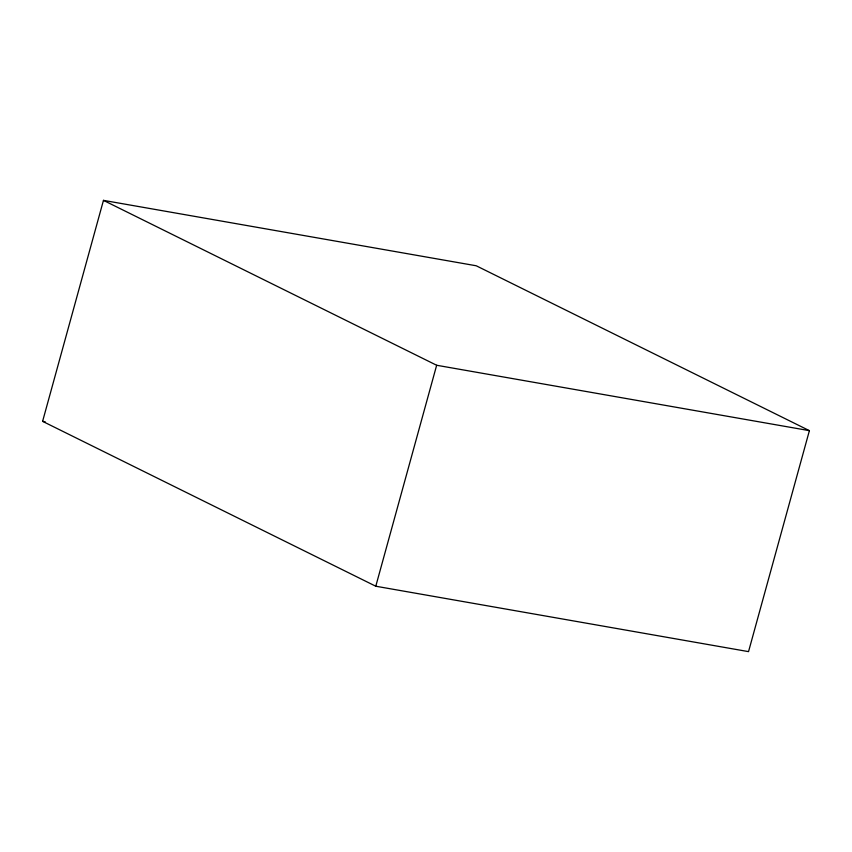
<?xml version="1.0" encoding="UTF-8"?>
<svg xmlns="http://www.w3.org/2000/svg" width="852" height="852" viewBox="0 0 852 852"><rect width="100%" height="100%" fill="white"/><g stroke="black" fill="none" stroke-linecap="round" stroke-linejoin="round"><path stroke-width="1.28" d="M42.6 421.346L103.465 200.369L476.215 265.771L809.4 430.654L748.535 651.631L375.785 586.229L42.6 421.346L45.22 421.804M375.785 586.229L436.661 365.263L103.465 200.369M436.661 365.263L809.4 430.654"/></g></svg>
